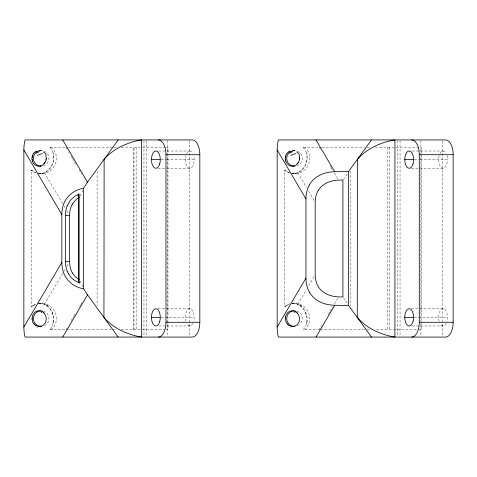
<?xml version="1.0" encoding="UTF-8"?>
<svg xmlns="http://www.w3.org/2000/svg" width="477" height="477" viewBox="0 0 477 477"><rect width="100%" height="100%" fill="white"/><g stroke="black" fill="none" stroke-linecap="round" stroke-linejoin="round"><path stroke-width="0.36" stroke-dasharray="2.38 1.79" d="M53.519 322.452C54.837 315.595 51.474 307.987 45.226 304.725M306.836 322.452C308.154 315.595 304.785 307.987 298.536 304.725M80.142 195.898L82.932 190.198M52.321 326.089C55.761 318.886 52.923 309.418 46.126 305.238M305.638 326.089C309.072 318.886 306.24 309.418 299.437 305.238M44.456 304.362L62.69 273.345M63.948 271.204L64.89 269.6M66.78 266.393L68.664 263.185M65.904 329.679L66.899 327.985M71.216 320.639L73.875 316.12M74.209 315.559L75.205 313.86M79.522 306.52L80.518 304.827M80.851 304.26L81.847 302.567M297.767 304.362L306.478 289.545M308.655 285.842L314.099 276.582M319.22 329.679L320.127 328.14M321.033 326.596L321.635 325.57M328.283 314.265L329.792 311.696M330.096 311.183L331.306 309.126M331.909 308.1L332.511 307.069M334.323 303.986L338.253 297.308M343.38 179.471L347.614 173.634M45.226 172.275C51.486 169.001 54.831 161.411 53.519 154.548M298.536 172.275C304.797 169.001 308.148 161.411 306.836 154.548M35.68 304.153L31.375 306.955L31.375 170.045A15.216 15.216 0 0 0 35.972 172.698M289.879 303.849L287.023 305.131L284.691 306.955L284.691 170.045A15.216 15.216 0 0 0 289.283 172.698M33.241 305.435L31.375 306.955A15.216 15.216 0 0 1 35.972 304.302M286.552 305.435L284.691 306.955A15.216 15.216 0 0 1 289.283 304.302M46.126 171.762C52.786 167.66 55.654 158.477 52.512 151.316M299.437 171.762C306.103 167.66 308.971 158.477 305.823 151.316M44.385 172.674L41.815 173.449L39.227 173.61M297.696 172.674L295.132 173.449L292.246 173.592M38.619 303.76L40.736 303.372L38.518 303.61A15.216 15.216 0 0 1 51.623 329.685L49.87 329.679A115.285 38.715 49.2 0 0 52.261 326.024M291.936 303.76L294.047 303.372L291.835 303.61A15.216 15.216 0 0 1 304.934 329.685M292.246 303.408L294.506 303.372M42.101 173.395L42.542 173.372L39.818 173.628L41.195 173.628M295.418 173.395L295.859 173.372L293.134 173.628L294.506 173.628M39.227 303.39L41.195 303.372M38.637 303.432L40.277 303.372M291.954 303.432L293.588 303.372M49.87 147.321L67.925 147.321M68.664 147.321L113.132 147.321M113.872 147.321L116.835 147.321M121.283 147.321L142.033 147.321M142.545 147.321L165.752 147.321M166.491 147.321L167.976 147.321L167.976 329.679L165.012 329.679M303.187 147.321L321.236 147.321M321.981 147.321L364.482 147.321M367.189 147.321L370.152 147.321M375.238 147.321L395.35 147.321M395.862 147.321L421.292 147.321L421.292 329.679L375.238 329.679M158.817 151.018L166.181 151.018M166.914 151.018L189.739 151.018M412.134 151.018L443.055 151.018M160.993 159.64L166.27 159.64M166.64 159.64L194.157 159.64M414.31 159.64L419.587 159.64M419.957 159.64L447.474 159.64A8.628 4.418 -90 0 0 446.979 155.681M158.084 168.268L189.739 168.268A8.628 4.418 -90 0 0 193.662 155.681M411.395 168.268L443.055 168.268A8.628 4.418 90 0 0 447.474 159.64M158.084 308.732L189.739 308.732A8.628 4.418 -90 0 1 193.662 321.319M411.395 308.732L443.055 308.732A8.628 4.418 -90 0 1 446.979 321.319M160.993 317.36L194.157 317.36M414.31 317.36L447.474 317.36M158.817 325.982L166.181 325.982M166.914 325.982L189.739 325.982M412.134 325.982L443.055 325.982M49.87 329.679L66.44 329.679M67.179 329.679L116.835 329.679M121.283 329.679L164.267 329.679M319.757 329.679L303.187 329.679A115.285 38.715 49.2 0 0 305.578 326.024M320.496 329.679L365.966 329.679M367.189 329.679L370.152 329.679M293.134 303.372L296.306 303.825L301.434 305.852L295.877 303.628L297.737 304.344M39.818 303.372L42.99 303.825L48.123 305.852L42.566 303.628L44.421 304.344M291.954 173.568L293.588 173.628M38.637 173.568L40.277 173.628M291.936 173.24L294.047 173.628L291.835 173.389A15.216 15.216 0 0 0 304.934 147.315M38.619 173.24L40.736 173.628L38.518 173.389A15.216 15.216 0 0 0 51.623 147.315M289.879 173.151L285.616 170.867A169.901 31.846 -90 0 1 284.918 170.259L284.691 170.045L286.552 171.565M35.68 172.847L32.299 170.867A169.901 31.846 -90 0 1 31.607 170.259L31.375 170.045L33.241 171.565M343.38 297.529L347.614 303.366M319.22 147.321L321.337 150.917M330.096 165.817L331.002 167.361M331.306 167.874L332.213 169.418M334.323 173.014L338.253 179.692M297.767 172.638L306.478 187.455M308.655 191.158L314.099 200.418M65.904 147.321L67.233 149.581M68.563 151.841L69.225 152.968M71.216 156.361L72.218 158.054M72.546 158.62L75.867 164.267M79.188 169.919L81.847 174.433M44.456 172.638L62.69 203.655M63.948 205.796L64.89 207.4M66.78 210.607L68.664 213.815M82.932 286.802L80.142 281.102M442.638 140.673L442.638 336.327M420.917 140.673L420.917 336.327M400.042 140.673L400.042 336.327M397.281 140.655L397.281 336.345M389.459 147.321L389.459 329.679M387.241 147.321L387.241 329.679M350.44 171.231L350.44 305.769M189.321 140.673L189.321 336.327M167.606 140.673L167.606 336.327M146.725 140.673L146.725 336.327M143.971 140.655L143.971 336.345M136.142 147.321L136.142 329.679M97.123 171.231L97.123 305.769M186.614 153.546A8.628 4.418 -90 0 1 192.863 153.546M189.739 168.268A8.628 4.418 -90 0 1 185.815 155.681M185.815 321.319A8.628 4.418 -90 0 1 189.739 308.732M192.863 323.454A8.628 4.418 -90 0 1 186.614 323.454M49.882 147.31A114.462 38.476 -48.9 0 1 52.589 151.233M51.743 313.484A121.76 10.703 48.8 0 1 52.983 314.51M53.162 322.088A66.583 21.721 51.8 0 1 52.875 323.656M43.699 174.194A121.79 12.08 -52 0 1 43.616 173.688M53.412 152.765A66.559 22.008 -50.7 0 1 53.841 154.214M44.188 151.179A7.829 7.829 0 0 1 43.467 165.901M43.467 311.099A7.829 7.829 0 0 1 44.188 325.821M439.931 153.546A8.628 4.418 -90 0 1 446.18 153.546M439.132 155.681A8.628 4.418 -90 0 0 438.637 159.64A8.628 4.418 90 0 0 443.055 168.268M439.132 321.319A8.628 4.418 -90 0 1 443.055 308.732M446.18 323.454A8.628 4.418 -90 0 1 439.931 323.454M303.193 147.31A114.462 38.476 -48.9 0 1 305.906 151.233M305.053 313.484A121.76 10.703 48.8 0 1 306.3 314.51M306.478 322.088A66.583 21.721 51.8 0 1 306.186 323.656M306.723 152.765A66.559 22.008 -50.7 0 1 307.158 154.214M297.01 174.194A121.79 12.08 -52 0 1 296.932 173.688M297.505 151.179A7.829 7.829 0 0 1 296.414 166.002M296.783 311.099A7.829 7.829 0 0 1 297.505 325.821M133.924 329.679L133.924 147.321L133.924 329.679"/><path stroke-width="0.72" d="M285.395 318.129L285.389 318.237A2.641 0.674 82.3 0 0 285.431 319.238L285.455 319.53A3.876 1.139 81.8 0 0 285.675 320.55L285.806 321.14A2.713 0.829 81.8 0 0 286.033 321.713M46.257 158.412L46.251 158.477A15.359 4.585 -61.2 0 0 46.257 157.72L45.834 155.407M299.574 158.412L299.568 158.477A15.359 4.585 -61.2 0 0 299.574 157.72M32.138 157.476L32.186 157.177M285.449 157.476L285.496 157.177M46.132 159.551L46.03 160.057M299.443 159.551L299.347 160.057A2.731 0.692 -64.2 0 1 299.168 160.636L298.858 161.488A2.349 0.59 -64.3 0 1 298.334 162.526M78.419 280.255L78.58 279.832A2.564 0.99 -90 0 1 78.8 279.611M32.364 156.331L32.46 155.973M285.675 156.331L285.777 155.973M67.215 205.843L69.791 201.216A25.859 18.543 -90 0 1 72.432 198.235L75.658 195.749L79.134 193.954L79.134 283.046L73.321 279.552M309.334 185.052C314.242 176.055 324.831 171.768 334.705 171.75L348.609 171.464L371.494 139.928M23.85 327.055L23.85 149.945A41.743 41.743 0 0 1 25.054 139.928L192.261 139.928A14.787 7.572 -90 0 1 199.833 154.715L199.833 322.285A14.787 7.572 90 0 1 192.261 337.072L25.06 337.072A41.743 41.743 0 0 1 23.856 327.055L61.831 262.451L61.831 214.549A22.443 16.093 90 0 1 65.432 200.233C69.32 193.728 76.26 189.5 83.63 188.141L87.267 182.524L118.177 139.928M62.684 337.072L87.524 294.822L83.63 288.859L83.63 188.141M277.167 327.055L277.167 149.945A41.743 41.743 0 0 1 278.371 139.928L445.578 139.928A14.787 7.572 -90 0 1 453.15 154.715L453.15 322.285A14.787 7.572 90 0 1 445.578 337.072L278.377 337.072A41.743 41.743 0 0 1 277.167 327.055L305.948 278.097L305.948 198.903A22.413 16.069 90 0 1 309.305 185.016M315.995 337.072L334.705 305.25L348.609 305.536L371.494 337.072M72.48 203.959L75.76 199.833M76.225 199.41L79.182 197.239M43.067 164.726L43.025 164.762A24.989 5.42 -62.3 0 1 41.708 165.579L40.664 165.978M296.384 164.726L296.295 164.798A24.989 5.42 -62.3 0 1 295.024 165.579L293.975 165.978A60.686 13.332 -63.2 0 1 293.599 166.103M35.608 151.698L36.944 151.036M288.925 151.698L290.26 151.036M40.301 166.074C37.123 166.902 33.819 164.78 32.692 161.804M293.611 166.074C290.439 166.902 287.13 164.78 286.009 161.804M40.14 310.897C36.783 310.086 33.444 312.56 32.496 315.732A14.554 3.136 85 0 0 32.323 316.364M293.456 310.897C290.099 310.086 286.76 312.56 285.812 315.732A14.554 3.136 85 0 0 285.634 316.364M39.364 150.589L41.195 150.589M292.681 150.589L294.506 150.589M158.4 139.928A14.787 7.572 -90 0 1 165.972 154.715L199.833 154.715M411.711 139.928A14.787 7.572 -90 0 1 419.283 154.715L453.15 154.715M151.459 159.64L159.92 159.64M404.77 159.64L413.237 159.64M72.492 203.971A16.683 11.597 -89 0 0 70.214 209.671A18.078 12.563 -89 0 0 69.618 215.419L65.468 215.425L65.468 261.575L69.648 261.575A17.261 11.997 89 0 0 72.45 273.077M151.459 317.36L159.92 317.36M404.77 317.36L413.237 317.36M158.4 337.072A14.787 7.572 -90 0 0 165.972 322.285L199.833 322.285M411.711 337.072A14.787 7.572 -90 0 0 419.283 322.285L453.15 322.285M41.195 326.411L39.364 326.411C44.784 326.518 47.795 319.93 45.506 315.434A2.266 0.596 64.1 0 0 45.172 314.76L44.462 313.687M294.506 326.411L292.681 326.411C298.101 326.518 301.112 319.93 298.823 315.434A2.266 0.596 64.1 0 0 298.489 314.76L297.779 313.687M334.705 305.25C325.087 305.214 314.796 301.202 309.734 292.628M83.63 288.859C76.022 287.446 68.76 282.986 65.075 276.034A22.413 16.069 -90 0 1 61.831 262.451M293.915 311.01L295.537 311.696M40.599 311.01L42.22 311.696M290.26 325.958L288.758 325.207M36.944 325.958L35.447 325.207M79.182 279.76L75.306 276.72L72.48 273.041M296.128 312.083L297.076 312.87M42.811 312.083L43.759 312.87M287.315 323.853L287.464 324.032A21.274 7.435 83.8 0 0 288.758 325.248M33.998 323.853L34.153 324.032A21.274 7.435 83.8 0 0 35.447 325.248M87.524 294.822L118.177 337.072M78.437 196.828L78.58 197.168A2.564 0.99 90 0 0 78.8 197.383M315.995 139.928L334.705 171.75M277.167 149.945L305.948 198.903M62.684 139.928L87.524 182.178M23.85 149.945L61.831 214.549M68.479 273.774L67.495 271.824M299.151 155.407L299.586 157.708M285.61 160.493L285.634 160.6A7.805 1.854 -83 0 1 285.407 159.783M32.144 319.53L32.108 319.232A2.641 0.674 82.3 0 1 32.09 318.26M285.455 159.646L285.413 159.246M32.138 159.646L32.096 159.246M419.283 154.715L419.283 322.285M348.609 171.464L348.609 305.536M165.972 154.715L165.972 322.285M78.58 197.168L78.58 279.832M69.606 215.425L69.606 261.575M36.586 153.189A49.274 15.848 -73.2 0 1 39.102 151.805M37.462 155.514A63.608 20.016 -60 0 1 42.507 153.594M41.195 166.234A7.829 7.829 0 0 1 33.366 158.221A7.829 7.829 0 0 1 41.577 150.595M39.329 326.214A50.294 17.005 80.8 0 1 37.105 326.972M43.729 312.781A5.682 1.294 62.7 0 1 44.444 313.586M42.131 311.046A32.251 9.814 78.9 0 1 42.715 311.284M41.195 312.453A57.657 10.291 52.3 0 1 41.743 312.715M41.582 326.405A7.829 7.829 0 0 1 33.372 318.779A7.829 7.829 0 0 1 41.201 310.765M32.215 318.439A6.129 1.336 84.7 0 1 32.412 316.716M32.174 319.524A3.876 1.139 81.8 0 0 32.364 320.55L32.496 321.14A2.713 0.829 81.8 0 0 32.716 321.713M33.992 323.949A10.255 3.721 84.9 0 1 32.728 322.112M34.153 153.111A22.771 7.972 -83.9 0 1 35.608 151.787M33.456 153.439A12.283 4.376 -85.2 0 1 33.885 152.938M32.674 154.971A7.912 2.82 -84.9 0 1 33.39 153.737M32.49 156.039A4.168 1.294 -81.9 0 1 32.74 155.317M32.156 157.16A4.925 1.503 -81.9 0 1 32.341 156.301M32.054 159.342A3.077 0.871 -81.7 0 1 32.054 157.505M32.263 160.6A7.805 1.854 -83 0 1 32.096 159.783M32.686 161.846A15.371 3.327 -84.8 0 1 32.305 160.66M40.646 166.014A60.686 13.332 -63.2 0 1 40.283 166.103M43.896 163.766A11.132 2.421 -62.4 0 1 43.174 164.446M44.421 163.134A6.374 1.336 -61.9 0 1 43.962 163.683M44.743 162.83A3.417 0.757 -63.1 0 1 44.409 163.295M44.951 162.556A1.556 0.334 -63 0 1 44.79 162.806M45.023 162.526A2.349 0.59 -64.3 0 0 45.571 161.488L45.87 160.624A2.731 0.692 -64.2 0 0 46.019 160.069M46.18 158.573A10.78 2.987 -63.2 0 1 46.048 159.64M43.276 151.919A57.562 18.323 -57.5 0 1 46.168 154.947M65.504 215.419A19.617 14.066 -90 0 1 67.185 205.82M67.478 271.836A19.432 13.934 90 0 1 65.498 261.581M73.339 279.516A25.12 18.013 90 0 1 68.461 273.792M78.622 281.347A4.543 2.677 43.6 0 1 78.514 280.303M79.45 282.956A6.648 3.631 46.2 0 1 78.788 281.4M78.025 195.82A6.648 4.347 -38.7 0 1 78.526 194.026M78.371 196.87A4.442 2.773 -37.9 0 1 78.335 195.731M289.903 153.189A49.274 15.848 -73.2 0 1 292.419 151.805M290.773 155.514A63.608 20.016 -60 0 1 295.823 153.594M294.893 166.229A7.829 7.829 0 0 1 286.683 158.412A7.829 7.829 0 0 1 294.893 150.595M292.639 326.214A50.294 17.005 80.8 0 1 290.421 326.972M297.046 312.781A5.682 1.294 62.7 0 1 297.755 313.586M295.442 311.046A32.251 9.814 78.9 0 1 296.026 311.284M294.512 312.453A57.657 10.291 52.3 0 1 295.06 312.715M294.893 326.405A7.829 7.829 0 0 1 286.689 318.779A7.829 7.829 0 0 1 294.512 310.765M285.532 318.439A6.129 1.336 84.7 0 1 285.723 316.716M287.309 323.949A10.255 3.721 84.9 0 1 286.045 322.112M287.464 153.111A22.771 7.972 -83.9 0 1 288.925 151.787M286.772 153.439A12.283 4.376 -85.2 0 1 287.202 152.938M285.991 154.971A7.912 2.82 -84.9 0 1 286.707 153.737M285.801 156.039A4.168 1.294 -81.9 0 1 286.057 155.317M285.473 157.16A4.925 1.503 -81.9 0 1 285.657 156.301M285.365 159.342A3.077 0.871 -81.7 0 1 285.371 157.505M286.003 161.846A15.371 3.327 -84.8 0 1 285.622 160.66M297.213 163.766A11.132 2.421 -62.4 0 1 296.491 164.446M297.737 163.134A6.374 1.336 -61.9 0 1 297.278 163.683M298.059 162.83A3.417 0.757 -63.1 0 1 297.72 163.295M298.268 162.556A1.556 0.334 -63 0 1 298.101 162.806M299.496 158.573A10.78 2.987 -63.2 0 1 299.365 159.64M296.587 151.919A57.562 18.323 -57.5 0 1 299.484 154.947M309.698 292.663A22.449 16.093 -90 0 1 305.936 278.097M318.511 190.073L318.183 190.603A18.227 13.07 -90 0 0 315.184 202.266L315.19 274.734A18.227 13.07 -90 0 0 318.153 286.433C323.126 294.864 333.727 297.457 342.909 296.885L342.909 180.115C333.948 179.602 323.549 181.94 318.511 190.073M104.129 159.294L103.944 317.455C113.383 328.361 127.544 334.782 141.615 337.072L141.615 139.928C127.621 142.182 113.621 148.58 104.129 159.294M357.44 159.294L357.261 317.455C366.694 328.361 380.855 334.782 394.932 337.072L394.932 139.928C380.938 142.182 366.932 148.58 357.44 159.294M159.7 321.671A8.628 4.418 -90 0 0 155.872 308.732A8.628 4.418 -90 0 0 152.05 321.671A8.628 4.418 -90 0 0 159.7 321.671M159.7 163.957A8.628 4.418 -90 0 0 155.872 151.018A8.628 4.418 -90 0 0 152.05 163.957A8.628 4.418 -90 0 0 159.7 163.957M413.01 321.671A8.628 4.418 -90 0 0 409.188 308.732A8.628 4.418 -90 0 0 405.361 321.671A8.628 4.418 -90 0 0 413.01 321.671M413.01 163.957A8.628 4.418 -90 0 0 409.188 151.018A8.628 4.418 -90 0 0 405.361 163.957A8.628 4.418 -90 0 0 413.01 163.957"/></g></svg>
